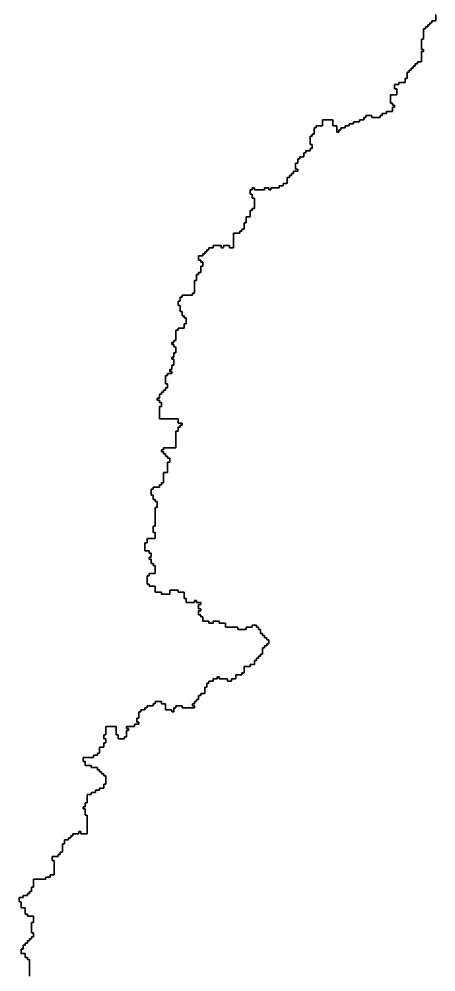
# Model space of a CAD drawing. Header units: inches. Extents: x -98695 to 376223, y 1122520 to 1501782.
# Drawn here: x 47488 to 53719, y 1339743 to 1353987 of the extents above; entities that cross this region are included whole.
import ezdxf

# ---------------------------------------------------------------- set-up
doc = ezdxf.new("R2010")
doc.units = ezdxf.units.IN
doc.header["$MEASUREMENT"] = 0
doc.layers.add('subs1', color=7, linetype='Continuous', true_color=0xc8dcf7)

msp = doc.modelspace()

# ---------------------------------------------------------------- linework, layer by layer
at = {"layer": 'subs1'}
for points in [[(47643, 1339681, 0), (47643, 1339928, 0), (47612, 1339928, 0), (47612, 1339959, 0), (47581, 1339959, 0), (47581, 1340021, 0), (47519, 1340021, 0), (47519, 1340082, 0), (47550, 1340082, 0), (47550, 1340144, 0), (47581, 1340144, 0), (47581, 1340175, 0), (47612, 1340175, 0), (47612, 1340206, 0), (47643, 1340206, 0), (47643, 1340237, 0), (47673, 1340237, 0), (47673, 1340267, 0), (47704, 1340267, 0), (47704, 1340329, 0), (47673, 1340329, 0), (47673, 1340483, 0), (47704, 1340483, 0), (47704, 1340576, 0), (47612, 1340576, 0), (47612, 1340607, 0), (47581, 1340607, 0), (47581, 1340699, 0), (47519, 1340699, 0), (47519, 1340792, 0), (47488, 1340792, 0), (47488, 1340854, 0), (47550, 1340854, 0), (47550, 1340884, 0), (47612, 1340884, 0), (47612, 1340915, 0), (47643, 1340915, 0), (47643, 1340946, 0), (47673, 1340946, 0), (47673, 1341008, 0), (47704, 1341008, 0), (47704, 1341131, 0), (47889, 1341131, 0), (47889, 1341162, 0), (47951, 1341162, 0), (47951, 1341193, 0), (48013, 1341193, 0), (48013, 1341409, 0), (47982, 1341409, 0), (47982, 1341471, 0), (48074, 1341471, 0), (48074, 1341501, 0), (48105, 1341501, 0), (48105, 1341532, 0), (48136, 1341532, 0), (48136, 1341656, 0), (48167, 1341656, 0), (48167, 1341717, 0), (48229, 1341717, 0), (48229, 1341748, 0), (48260, 1341748, 0), (48260, 1341779, 0), (48290, 1341779, 0), (48290, 1341810, 0), (48383, 1341810, 0), (48383, 1341841, 0), (48414, 1341841, 0), (48414, 1341810, 0), (48506, 1341810, 0), (48506, 1342087, 0), (48475, 1342087, 0), (48475, 1342180, 0), (48445, 1342180, 0), (48445, 1342211, 0), (48475, 1342211, 0), (48475, 1342273, 0), (48506, 1342273, 0), (48506, 1342396, 0), (48568, 1342396, 0), (48568, 1342427, 0), (48630, 1342427, 0), (48630, 1342458, 0), (48691, 1342458, 0), (48691, 1342488, 0), (48753, 1342488, 0), (48753, 1342550, 0), (48784, 1342550, 0), (48784, 1342674, 0), (48753, 1342674, 0), (48753, 1342704, 0), (48722, 1342704, 0), (48722, 1342735, 0), (48691, 1342735, 0), (48691, 1342766, 0), (48661, 1342766, 0), (48661, 1342797, 0), (48568, 1342797, 0), (48568, 1342828, 0), (48475, 1342828, 0), (48475, 1342889, 0), (48445, 1342889, 0), (48445, 1342951, 0), (48599, 1342951, 0), (48599, 1342982, 0), (48661, 1342982, 0), (48661, 1343013, 0), (48691, 1343013, 0), (48691, 1343105, 0), (48753, 1343105, 0), (48753, 1343167, 0), (48784, 1343167, 0), (48784, 1343229, 0), (48753, 1343229, 0), (48753, 1343290, 0), (48784, 1343290, 0), (48784, 1343414, 0), (48938, 1343414, 0), (48938, 1343290, 0), (48969, 1343290, 0), (48969, 1343229, 0), (49062, 1343229, 0), (49062, 1343260, 0), (49092, 1343260, 0), (49092, 1343352, 0), (49123, 1343352, 0), (49123, 1343383, 0), (49092, 1343383, 0), (49092, 1343414, 0), (49216, 1343414, 0), (49216, 1343445, 0), (49277, 1343445, 0), (49277, 1343476, 0), (49247, 1343476, 0), (49247, 1343537, 0), (49277, 1343537, 0), (49277, 1343630, 0), (49308, 1343630, 0), (49308, 1343661, 0), (49370, 1343661, 0), (49370, 1343691, 0), (49401, 1343691, 0), (49401, 1343722, 0), (49493, 1343722, 0), (49493, 1343753, 0), (49524, 1343753, 0), (49524, 1343784, 0), (49617, 1343784, 0), (49617, 1343753, 0), (49678, 1343753, 0), (49678, 1343661, 0), (49771, 1343661, 0), (49771, 1343630, 0), (49802, 1343630, 0), (49802, 1343691, 0), (49833, 1343691, 0), (49833, 1343722, 0), (49925, 1343722, 0), (49925, 1343691, 0), (50110, 1343691, 0), (50110, 1343722, 0), (50079, 1343722, 0), (50079, 1343753, 0), (50110, 1343753, 0), (50110, 1343784, 0), (50141, 1343784, 0), (50141, 1343815, 0), (50172, 1343815, 0), (50172, 1343877, 0), (50203, 1343877, 0), (50203, 1343907, 0), (50265, 1343907, 0), (50265, 1344000, 0), (50295, 1344000, 0), (50295, 1344062, 0), (50326, 1344062, 0), (50326, 1344092, 0), (50388, 1344092, 0), (50388, 1344123, 0), (50450, 1344123, 0), (50450, 1344154, 0), (50480, 1344154, 0), (50480, 1344123, 0), (50604, 1344123, 0), (50604, 1344092, 0), (50666, 1344092, 0), (50666, 1344123, 0), (50727, 1344123, 0), (50727, 1344185, 0), (50820, 1344185, 0), (50820, 1344216, 0), (50851, 1344216, 0), (50851, 1344308, 0), (50943, 1344308, 0), (50943, 1344339, 0), (51005, 1344339, 0), (51005, 1344401, 0), (51036, 1344401, 0), (51036, 1344432, 0), (51067, 1344432, 0), (51067, 1344463, 0), (51097, 1344463, 0), (51097, 1344493, 0), (51128, 1344493, 0), (51128, 1344586, 0), (51159, 1344586, 0), (51159, 1344617, 0), (51190, 1344617, 0), (51190, 1344648, 0), (51221, 1344648, 0), (51221, 1344709, 0), (51190, 1344709, 0), (51190, 1344740, 0), (51159, 1344740, 0), (51159, 1344771, 0), (51128, 1344771, 0), (51128, 1344802, 0), (51097, 1344802, 0), (51097, 1344864, 0), (51067, 1344864, 0), (51067, 1344895, 0), (51036, 1344895, 0), (51036, 1344925, 0), (50974, 1344925, 0), (50974, 1344895, 0), (50881, 1344895, 0), (50881, 1344864, 0), (50758, 1344864, 0), (50758, 1344895, 0), (50573, 1344895, 0), (50573, 1344956, 0), (50480, 1344956, 0), (50480, 1344987, 0), (50388, 1344987, 0), (50388, 1344956, 0), (50326, 1344956, 0), (50326, 1344987, 0), (50234, 1344987, 0), (50234, 1345049, 0), (50203, 1345049, 0), (50203, 1345080, 0), (50172, 1345080, 0), (50172, 1345141, 0), (50203, 1345141, 0), (50203, 1345172, 0), (50172, 1345172, 0), (50172, 1345234, 0), (50203, 1345234, 0), (50203, 1345265, 0), (50141, 1345265, 0), (50141, 1345296, 0), (50110, 1345296, 0), (50110, 1345265, 0), (49987, 1345265, 0), (49987, 1345326, 0), (49956, 1345326, 0), (49956, 1345419, 0), (49864, 1345419, 0), (49864, 1345450, 0), (49740, 1345450, 0), (49740, 1345388, 0), (49617, 1345388, 0), (49617, 1345419, 0), (49524, 1345419, 0), (49524, 1345511, 0), (49432, 1345511, 0), (49432, 1345542, 0), (49401, 1345542, 0), (49401, 1345666, 0), (49432, 1345666, 0), (49432, 1345697, 0), (49524, 1345697, 0), (49524, 1345820, 0), (49493, 1345820, 0), (49493, 1345851, 0), (49463, 1345851, 0), (49463, 1345912, 0), (49432, 1345912, 0), (49432, 1345943, 0), (49463, 1345943, 0), (49463, 1346005, 0), (49432, 1346005, 0), (49432, 1346036, 0), (49370, 1346036, 0), (49370, 1346159, 0), (49401, 1346159, 0), (49401, 1346221, 0), (49524, 1346221, 0), (49524, 1346313, 0), (49493, 1346313, 0), (49493, 1346406, 0), (49524, 1346406, 0), (49524, 1346684, 0), (49555, 1346684, 0), (49555, 1346776, 0), (49524, 1346776, 0), (49524, 1346807, 0), (49493, 1346807, 0), (49493, 1346869, 0), (49463, 1346869, 0), (49463, 1346961, 0), (49493, 1346961, 0), (49493, 1346992, 0), (49586, 1346992, 0), (49586, 1347023, 0), (49617, 1347023, 0), (49617, 1347054, 0), (49648, 1347054, 0), (49648, 1347208, 0), (49709, 1347208, 0), (49709, 1347362, 0), (49740, 1347362, 0), (49740, 1347424, 0), (49709, 1347424, 0), (49709, 1347455, 0), (49678, 1347455, 0), (49678, 1347486, 0), (49648, 1347486, 0), (49648, 1347516, 0), (49617, 1347516, 0), (49617, 1347547, 0), (49648, 1347547, 0), (49648, 1347578, 0), (49833, 1347578, 0), (49833, 1347825, 0), (49864, 1347825, 0), (49864, 1347887, 0), (49894, 1347887, 0), (49894, 1347917, 0), (49925, 1347917, 0), (49925, 1347948, 0), (49864, 1347948, 0), (49864, 1348010, 0), (49586, 1348010, 0), (49586, 1348195, 0), (49617, 1348195, 0), (49617, 1348257, 0), (49586, 1348257, 0), (49586, 1348288, 0), (49555, 1348288, 0), (49555, 1348319, 0), (49586, 1348319, 0), (49586, 1348380, 0), (49617, 1348380, 0), (49617, 1348411, 0), (49648, 1348411, 0), (49648, 1348442, 0), (49678, 1348442, 0), (49678, 1348473, 0), (49709, 1348473, 0), (49709, 1348534, 0), (49678, 1348534, 0), (49678, 1348658, 0), (49709, 1348658, 0), (49709, 1348689, 0), (49771, 1348689, 0), (49771, 1348720, 0), (49740, 1348720, 0), (49740, 1348750, 0), (49771, 1348750, 0), (49771, 1348812, 0), (49802, 1348812, 0), (49802, 1348905, 0), (49771, 1348905, 0), (49771, 1348935, 0), (49802, 1348935, 0), (49802, 1348997, 0), (49833, 1348997, 0), (49833, 1349090, 0), (49802, 1349090, 0), (49802, 1349121, 0), (49771, 1349121, 0), (49771, 1349151, 0), (49802, 1349151, 0), (49802, 1349182, 0), (49833, 1349182, 0), (49833, 1349336, 0), (49864, 1349336, 0), (49864, 1349367, 0), (49956, 1349367, 0), (49956, 1349429, 0), (49987, 1349429, 0), (49987, 1349522, 0), (49956, 1349522, 0), (49956, 1349552, 0), (49925, 1349552, 0), (49925, 1349614, 0), (49894, 1349614, 0), (49894, 1349707, 0), (49864, 1349707, 0), (49864, 1349768, 0), (49894, 1349768, 0), (49894, 1349830, 0), (49925, 1349830, 0), (49925, 1349861, 0), (50079, 1349861, 0), (50079, 1349892, 0), (50110, 1349892, 0), (50110, 1350077, 0), (50141, 1350077, 0), (50141, 1350169, 0), (50172, 1350169, 0), (50172, 1350200, 0), (50203, 1350200, 0), (50203, 1350293, 0), (50234, 1350293, 0), (50234, 1350354, 0), (50203, 1350354, 0), (50203, 1350385, 0), (50172, 1350385, 0), (50172, 1350447, 0), (50234, 1350447, 0), (50234, 1350478, 0), (50265, 1350478, 0), (50265, 1350509, 0), (50295, 1350509, 0), (50295, 1350539, 0), (50326, 1350539, 0), (50326, 1350570, 0), (50388, 1350570, 0), (50388, 1350601, 0), (50511, 1350601, 0), (50511, 1350570, 0), (50542, 1350570, 0), (50542, 1350601, 0), (50635, 1350601, 0), (50635, 1350570, 0), (50696, 1350570, 0), (50696, 1350786, 0), (50789, 1350786, 0), (50789, 1350817, 0), (50820, 1350817, 0), (50820, 1350848, 0), (50851, 1350848, 0), (50851, 1350940, 0), (50881, 1350940, 0), (50881, 1351033, 0), (50943, 1351033, 0), (50943, 1351126, 0), (50974, 1351126, 0), (50974, 1351156, 0), (51005, 1351156, 0), (51005, 1351311, 0), (50974, 1351311, 0), (50974, 1351372, 0), (50943, 1351372, 0), (50943, 1351434, 0), (50974, 1351434, 0), (50974, 1351465, 0), (51005, 1351465, 0), (51005, 1351434, 0), (51159, 1351434, 0), (51159, 1351465, 0), (51221, 1351465, 0), (51221, 1351434, 0), (51252, 1351434, 0), (51252, 1351465, 0), (51375, 1351465, 0), (51375, 1351496, 0), (51437, 1351496, 0), (51437, 1351527, 0), (51498, 1351527, 0), (51498, 1351619, 0), (51529, 1351619, 0), (51529, 1351650, 0), (51560, 1351650, 0), (51560, 1351681, 0), (51591, 1351681, 0), (51591, 1351712, 0), (51653, 1351712, 0), (51653, 1351743, 0), (51622, 1351743, 0), (51622, 1351835, 0), (51653, 1351835, 0), (51653, 1351897, 0), (51684, 1351897, 0), (51684, 1351928, 0), (51745, 1351928, 0), (51745, 1351989, 0), (51776, 1351989, 0), (51776, 1352020, 0), (51838, 1352020, 0), (51838, 1352051, 0), (51869, 1352051, 0), (51869, 1352113, 0), (51838, 1352113, 0), (51838, 1352236, 0), (51869, 1352236, 0), (51869, 1352267, 0), (51899, 1352267, 0), (51899, 1352359, 0), (51930, 1352359, 0), (51930, 1352390, 0), (52023, 1352390, 0), (52023, 1352483, 0), (52177, 1352483, 0), (52177, 1352390, 0), (52239, 1352390, 0), (52239, 1352298, 0), (52270, 1352298, 0), (52270, 1352329, 0), (52300, 1352329, 0), (52300, 1352359, 0), (52362, 1352359, 0), (52362, 1352390, 0), (52424, 1352390, 0), (52424, 1352421, 0), (52486, 1352421, 0), (52486, 1352452, 0), (52578, 1352452, 0), (52578, 1352483, 0), (52640, 1352483, 0), (52640, 1352514, 0), (52671, 1352514, 0), (52671, 1352545, 0), (52763, 1352545, 0), (52763, 1352514, 0), (52887, 1352514, 0), (52887, 1352545, 0), (52917, 1352545, 0), (52917, 1352575, 0), (52979, 1352575, 0), (52979, 1352606, 0), (53072, 1352606, 0), (53072, 1352668, 0), (53102, 1352668, 0), (53102, 1352699, 0), (53072, 1352699, 0), (53072, 1352730, 0), (53041, 1352730, 0), (53041, 1352853, 0), (53133, 1352853, 0), (53133, 1352946, 0), (53102, 1352946, 0), (53102, 1353007, 0), (53164, 1353007, 0), (53164, 1353038, 0), (53257, 1353038, 0), (53257, 1353100, 0), (53288, 1353100, 0), (53288, 1353192, 0), (53318, 1353192, 0), (53318, 1353223, 0), (53349, 1353223, 0), (53349, 1353254, 0), (53380, 1353254, 0), (53380, 1353285, 0), (53411, 1353285, 0), (53411, 1353316, 0), (53442, 1353316, 0), (53442, 1353347, 0), (53503, 1353347, 0), (53503, 1353501, 0), (53534, 1353501, 0), (53534, 1353532, 0), (53503, 1353532, 0), (53503, 1353686, 0), (53534, 1353686, 0), (53534, 1353840, 0), (53565, 1353840, 0), (53565, 1353871, 0), (53596, 1353871, 0), (53596, 1353902, 0), (53627, 1353902, 0), (53627, 1353933, 0), (53658, 1353933, 0), (53658, 1353963, 0), (53719, 1353963, 0), (53719, 1354056, 0)], [(53719, 1354056, 0), (53719, 1353963, 0), (53658, 1353963, 0), (53658, 1353933, 0), (53627, 1353933, 0), (53627, 1353902, 0), (53596, 1353902, 0), (53596, 1353871, 0), (53565, 1353871, 0), (53565, 1353840, 0), (53534, 1353840, 0), (53534, 1353686, 0), (53503, 1353686, 0), (53503, 1353532, 0), (53534, 1353532, 0), (53534, 1353501, 0), (53503, 1353501, 0), (53503, 1353347, 0), (53442, 1353347, 0), (53442, 1353316, 0), (53411, 1353316, 0), (53411, 1353285, 0), (53380, 1353285, 0), (53380, 1353254, 0), (53349, 1353254, 0), (53349, 1353223, 0), (53318, 1353223, 0), (53318, 1353192, 0), (53288, 1353192, 0), (53288, 1353100, 0), (53257, 1353100, 0), (53257, 1353038, 0), (53164, 1353038, 0), (53164, 1353007, 0), (53102, 1353007, 0), (53102, 1352946, 0), (53133, 1352946, 0), (53133, 1352853, 0), (53041, 1352853, 0), (53041, 1352730, 0), (53072, 1352730, 0), (53072, 1352699, 0), (53102, 1352699, 0), (53102, 1352668, 0), (53072, 1352668, 0), (53072, 1352606, 0), (52979, 1352606, 0), (52979, 1352575, 0), (52917, 1352575, 0), (52917, 1352545, 0), (52887, 1352545, 0), (52887, 1352514, 0), (52763, 1352514, 0), (52763, 1352545, 0), (52671, 1352545, 0), (52671, 1352514, 0), (52640, 1352514, 0), (52640, 1352483, 0), (52578, 1352483, 0), (52578, 1352452, 0), (52486, 1352452, 0), (52486, 1352421, 0), (52424, 1352421, 0), (52424, 1352390, 0), (52362, 1352390, 0), (52362, 1352359, 0), (52300, 1352359, 0), (52300, 1352329, 0), (52270, 1352329, 0), (52270, 1352298, 0), (52239, 1352298, 0), (52239, 1352390, 0), (52177, 1352390, 0), (52177, 1352483, 0), (52023, 1352483, 0), (52023, 1352390, 0), (51930, 1352390, 0), (51930, 1352359, 0), (51899, 1352359, 0), (51899, 1352267, 0), (51869, 1352267, 0), (51869, 1352236, 0), (51838, 1352236, 0), (51838, 1352113, 0), (51869, 1352113, 0), (51869, 1352051, 0), (51838, 1352051, 0), (51838, 1352020, 0), (51776, 1352020, 0), (51776, 1351989, 0), (51745, 1351989, 0), (51745, 1351928, 0), (51684, 1351928, 0), (51684, 1351897, 0), (51653, 1351897, 0), (51653, 1351835, 0), (51622, 1351835, 0), (51622, 1351743, 0), (51653, 1351743, 0), (51653, 1351712, 0), (51591, 1351712, 0), (51591, 1351681, 0), (51560, 1351681, 0), (51560, 1351650, 0), (51529, 1351650, 0), (51529, 1351619, 0), (51498, 1351619, 0), (51498, 1351527, 0), (51437, 1351527, 0), (51437, 1351496, 0), (51375, 1351496, 0), (51375, 1351465, 0), (51252, 1351465, 0), (51252, 1351434, 0), (51221, 1351434, 0), (51221, 1351465, 0), (51159, 1351465, 0), (51159, 1351434, 0), (51005, 1351434, 0), (51005, 1351465, 0), (50974, 1351465, 0), (50974, 1351434, 0), (50943, 1351434, 0), (50943, 1351372, 0), (50974, 1351372, 0), (50974, 1351311, 0), (51005, 1351311, 0), (51005, 1351156, 0), (50974, 1351156, 0), (50974, 1351126, 0), (50943, 1351126, 0), (50943, 1351033, 0), (50881, 1351033, 0), (50881, 1350940, 0), (50851, 1350940, 0), (50851, 1350848, 0), (50820, 1350848, 0), (50820, 1350817, 0), (50789, 1350817, 0), (50789, 1350786, 0), (50696, 1350786, 0), (50696, 1350570, 0), (50635, 1350570, 0), (50635, 1350601, 0), (50542, 1350601, 0), (50542, 1350570, 0), (50511, 1350570, 0), (50511, 1350601, 0), (50388, 1350601, 0), (50388, 1350570, 0), (50326, 1350570, 0), (50326, 1350539, 0), (50295, 1350539, 0), (50295, 1350509, 0), (50265, 1350509, 0), (50265, 1350478, 0), (50234, 1350478, 0), (50234, 1350447, 0), (50172, 1350447, 0), (50172, 1350385, 0), (50203, 1350385, 0), (50203, 1350354, 0), (50234, 1350354, 0), (50234, 1350293, 0), (50203, 1350293, 0), (50203, 1350200, 0), (50172, 1350200, 0), (50172, 1350169, 0), (50141, 1350169, 0), (50141, 1350077, 0), (50110, 1350077, 0), (50110, 1349892, 0), (50079, 1349892, 0), (50079, 1349861, 0), (49925, 1349861, 0), (49925, 1349830, 0), (49894, 1349830, 0), (49894, 1349768, 0), (49864, 1349768, 0), (49864, 1349707, 0), (49894, 1349707, 0), (49894, 1349614, 0), (49925, 1349614, 0), (49925, 1349552, 0), (49956, 1349552, 0), (49956, 1349522, 0), (49987, 1349522, 0), (49987, 1349429, 0), (49956, 1349429, 0), (49956, 1349367, 0), (49864, 1349367, 0), (49864, 1349336, 0), (49833, 1349336, 0), (49833, 1349182, 0), (49802, 1349182, 0), (49802, 1349151, 0), (49771, 1349151, 0), (49771, 1349121, 0), (49802, 1349121, 0), (49802, 1349090, 0), (49833, 1349090, 0), (49833, 1348997, 0), (49802, 1348997, 0), (49802, 1348935, 0), (49771, 1348935, 0), (49771, 1348905, 0), (49802, 1348905, 0), (49802, 1348812, 0), (49771, 1348812, 0), (49771, 1348750, 0), (49740, 1348750, 0), (49740, 1348720, 0), (49771, 1348720, 0), (49771, 1348689, 0), (49709, 1348689, 0), (49709, 1348658, 0), (49678, 1348658, 0), (49678, 1348534, 0), (49709, 1348534, 0), (49709, 1348473, 0), (49678, 1348473, 0), (49678, 1348442, 0), (49648, 1348442, 0), (49648, 1348411, 0), (49617, 1348411, 0), (49617, 1348380, 0), (49586, 1348380, 0), (49586, 1348319, 0), (49555, 1348319, 0), (49555, 1348288, 0), (49586, 1348288, 0), (49586, 1348257, 0), (49617, 1348257, 0), (49617, 1348195, 0), (49586, 1348195, 0), (49586, 1348010, 0), (49864, 1348010, 0), (49864, 1347948, 0), (49925, 1347948, 0), (49925, 1347917, 0), (49894, 1347917, 0), (49894, 1347887, 0), (49864, 1347887, 0), (49864, 1347825, 0), (49833, 1347825, 0), (49833, 1347578, 0), (49648, 1347578, 0), (49648, 1347547, 0), (49617, 1347547, 0), (49617, 1347516, 0), (49648, 1347516, 0), (49648, 1347486, 0), (49678, 1347486, 0), (49678, 1347455, 0), (49709, 1347455, 0), (49709, 1347424, 0), (49740, 1347424, 0), (49740, 1347362, 0), (49709, 1347362, 0), (49709, 1347208, 0), (49648, 1347208, 0), (49648, 1347054, 0), (49617, 1347054, 0), (49617, 1347023, 0), (49586, 1347023, 0), (49586, 1346992, 0), (49493, 1346992, 0), (49493, 1346961, 0), (49463, 1346961, 0), (49463, 1346869, 0), (49493, 1346869, 0), (49493, 1346807, 0), (49524, 1346807, 0), (49524, 1346776, 0), (49555, 1346776, 0), (49555, 1346684, 0), (49524, 1346684, 0), (49524, 1346406, 0), (49493, 1346406, 0), (49493, 1346313, 0), (49524, 1346313, 0), (49524, 1346221, 0), (49401, 1346221, 0), (49401, 1346159, 0), (49370, 1346159, 0), (49370, 1346036, 0), (49432, 1346036, 0), (49432, 1346005, 0), (49463, 1346005, 0), (49463, 1345943, 0), (49432, 1345943, 0), (49432, 1345912, 0), (49463, 1345912, 0), (49463, 1345851, 0), (49493, 1345851, 0), (49493, 1345820, 0), (49524, 1345820, 0), (49524, 1345697, 0), (49432, 1345697, 0), (49432, 1345666, 0), (49401, 1345666, 0), (49401, 1345542, 0), (49432, 1345542, 0), (49432, 1345511, 0), (49524, 1345511, 0), (49524, 1345419, 0), (49617, 1345419, 0), (49617, 1345388, 0), (49740, 1345388, 0), (49740, 1345450, 0), (49864, 1345450, 0), (49864, 1345419, 0), (49956, 1345419, 0), (49956, 1345326, 0), (49987, 1345326, 0), (49987, 1345265, 0), (50110, 1345265, 0), (50110, 1345296, 0), (50141, 1345296, 0), (50141, 1345265, 0), (50203, 1345265, 0), (50203, 1345234, 0), (50172, 1345234, 0), (50172, 1345172, 0), (50203, 1345172, 0), (50203, 1345141, 0), (50172, 1345141, 0), (50172, 1345080, 0), (50203, 1345080, 0), (50203, 1345049, 0), (50234, 1345049, 0), (50234, 1344987, 0), (50326, 1344987, 0), (50326, 1344956, 0), (50388, 1344956, 0), (50388, 1344987, 0), (50480, 1344987, 0), (50480, 1344956, 0), (50573, 1344956, 0), (50573, 1344895, 0), (50758, 1344895, 0), (50758, 1344864, 0), (50881, 1344864, 0), (50881, 1344895, 0), (50974, 1344895, 0), (50974, 1344925, 0), (51036, 1344925, 0), (51036, 1344895, 0), (51067, 1344895, 0), (51067, 1344864, 0), (51097, 1344864, 0), (51097, 1344802, 0), (51128, 1344802, 0), (51128, 1344771, 0), (51159, 1344771, 0), (51159, 1344740, 0), (51190, 1344740, 0), (51190, 1344709, 0), (51221, 1344709, 0), (51221, 1344648, 0), (51190, 1344648, 0), (51190, 1344617, 0), (51159, 1344617, 0), (51159, 1344586, 0), (51128, 1344586, 0), (51128, 1344493, 0), (51097, 1344493, 0), (51097, 1344463, 0), (51067, 1344463, 0), (51067, 1344432, 0), (51036, 1344432, 0), (51036, 1344401, 0), (51005, 1344401, 0), (51005, 1344339, 0), (50943, 1344339, 0), (50943, 1344308, 0), (50851, 1344308, 0), (50851, 1344216, 0), (50820, 1344216, 0), (50820, 1344185, 0), (50727, 1344185, 0), (50727, 1344123, 0), (50666, 1344123, 0), (50666, 1344092, 0), (50604, 1344092, 0), (50604, 1344123, 0), (50480, 1344123, 0), (50480, 1344154, 0), (50450, 1344154, 0), (50450, 1344123, 0), (50388, 1344123, 0), (50388, 1344092, 0), (50326, 1344092, 0), (50326, 1344062, 0), (50295, 1344062, 0), (50295, 1344000, 0), (50265, 1344000, 0), (50265, 1343907, 0), (50203, 1343907, 0), (50203, 1343877, 0), (50172, 1343877, 0), (50172, 1343815, 0), (50141, 1343815, 0), (50141, 1343784, 0), (50110, 1343784, 0), (50110, 1343753, 0), (50079, 1343753, 0), (50079, 1343722, 0), (50110, 1343722, 0), (50110, 1343691, 0), (49925, 1343691, 0), (49925, 1343722, 0), (49833, 1343722, 0), (49833, 1343691, 0), (49802, 1343691, 0), (49802, 1343630, 0), (49771, 1343630, 0), (49771, 1343661, 0), (49678, 1343661, 0), (49678, 1343753, 0), (49617, 1343753, 0), (49617, 1343784, 0), (49524, 1343784, 0), (49524, 1343753, 0), (49493, 1343753, 0), (49493, 1343722, 0), (49401, 1343722, 0), (49401, 1343691, 0), (49370, 1343691, 0), (49370, 1343661, 0), (49308, 1343661, 0), (49308, 1343630, 0), (49277, 1343630, 0), (49277, 1343537, 0), (49247, 1343537, 0), (49247, 1343476, 0), (49277, 1343476, 0), (49277, 1343445, 0), (49216, 1343445, 0), (49216, 1343414, 0), (49092, 1343414, 0), (49092, 1343383, 0), (49123, 1343383, 0), (49123, 1343352, 0), (49092, 1343352, 0), (49092, 1343260, 0), (49062, 1343260, 0), (49062, 1343229, 0), (48969, 1343229, 0), (48969, 1343290, 0), (48938, 1343290, 0), (48938, 1343414, 0), (48784, 1343414, 0), (48784, 1343290, 0), (48753, 1343290, 0), (48753, 1343229, 0), (48784, 1343229, 0), (48784, 1343167, 0), (48753, 1343167, 0), (48753, 1343105, 0), (48691, 1343105, 0), (48691, 1343013, 0), (48661, 1343013, 0), (48661, 1342982, 0), (48599, 1342982, 0), (48599, 1342951, 0), (48445, 1342951, 0), (48445, 1342889, 0), (48475, 1342889, 0), (48475, 1342828, 0), (48568, 1342828, 0), (48568, 1342797, 0), (48661, 1342797, 0), (48661, 1342766, 0), (48691, 1342766, 0), (48691, 1342735, 0), (48722, 1342735, 0), (48722, 1342704, 0), (48753, 1342704, 0), (48753, 1342674, 0), (48784, 1342674, 0), (48784, 1342550, 0), (48753, 1342550, 0), (48753, 1342488, 0), (48691, 1342488, 0), (48691, 1342458, 0), (48630, 1342458, 0), (48630, 1342427, 0), (48568, 1342427, 0), (48568, 1342396, 0), (48506, 1342396, 0), (48506, 1342273, 0), (48475, 1342273, 0), (48475, 1342211, 0), (48445, 1342211, 0), (48445, 1342180, 0), (48475, 1342180, 0), (48475, 1342087, 0), (48506, 1342087, 0), (48506, 1341810, 0), (48414, 1341810, 0), (48414, 1341841, 0), (48383, 1341841, 0), (48383, 1341810, 0), (48290, 1341810, 0), (48290, 1341779, 0), (48260, 1341779, 0), (48260, 1341748, 0), (48229, 1341748, 0), (48229, 1341717, 0), (48167, 1341717, 0), (48167, 1341656, 0), (48136, 1341656, 0), (48136, 1341532, 0), (48105, 1341532, 0), (48105, 1341501, 0), (48074, 1341501, 0), (48074, 1341471, 0), (47982, 1341471, 0), (47982, 1341409, 0), (48013, 1341409, 0), (48013, 1341193, 0), (47951, 1341193, 0), (47951, 1341162, 0), (47889, 1341162, 0), (47889, 1341131, 0), (47704, 1341131, 0), (47704, 1341008, 0), (47673, 1341008, 0), (47673, 1340946, 0), (47643, 1340946, 0), (47643, 1340915, 0), (47612, 1340915, 0), (47612, 1340884, 0), (47550, 1340884, 0), (47550, 1340854, 0), (47488, 1340854, 0), (47488, 1340792, 0), (47519, 1340792, 0), (47519, 1340699, 0), (47581, 1340699, 0), (47581, 1340607, 0), (47612, 1340607, 0), (47612, 1340576, 0), (47704, 1340576, 0), (47704, 1340483, 0), (47673, 1340483, 0), (47673, 1340329, 0), (47704, 1340329, 0), (47704, 1340267, 0), (47673, 1340267, 0), (47673, 1340237, 0), (47643, 1340237, 0), (47643, 1340206, 0), (47612, 1340206, 0), (47612, 1340175, 0), (47581, 1340175, 0), (47581, 1340144, 0), (47550, 1340144, 0), (47550, 1340082, 0), (47519, 1340082, 0), (47519, 1340021, 0), (47581, 1340021, 0), (47581, 1339959, 0), (47612, 1339959, 0), (47612, 1339928, 0), (47643, 1339928, 0), (47643, 1339681, 0)]]:
    msp.add_polyline3d(points, dxfattribs=at)

doc.saveas('drawing.dxf')
